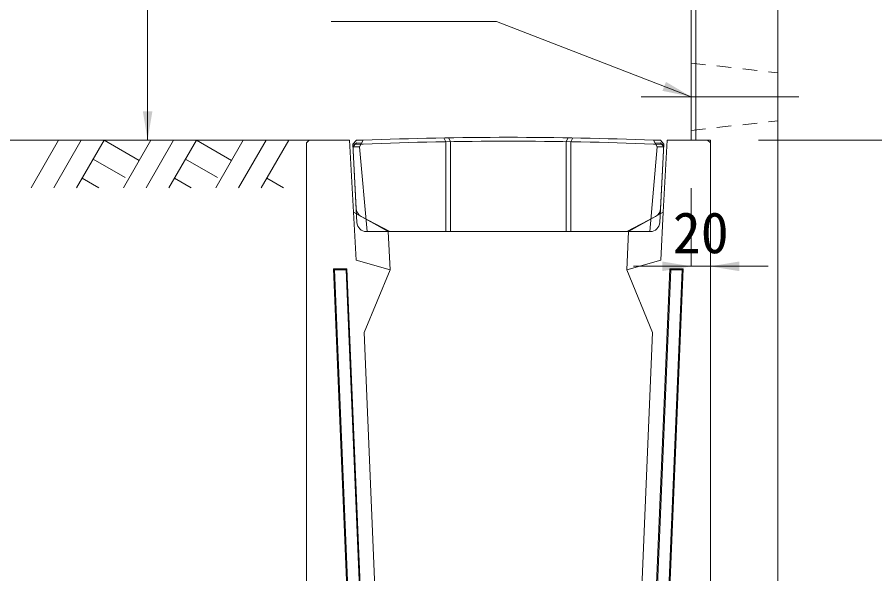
# Model space of a CAD drawing. Units: millimetres at full size; details may follow other scales. Extents: x 187207 to 255567, y 882048 to 905686.
# Drawn here: x 210449 to 211340, y 886919 to 887498 of the extents above; entities that cross this region are included whole.
import ezdxf
from ezdxf.enums import TextEntityAlignment as Align

# ---------------------------------------------------------------- set-up
doc = ezdxf.new("R2010")
doc.units = ezdxf.units.MM
doc.header["$LTSCALE"] = 20
for name, pattern in [('DASHED', [7.5, 6, -1.5]), ('USER1', [28.575, 19.05, -3.175, 3.175, -3.175]), ('USER2', [1.35, 0.75, -0.6])]:
    doc.linetypes.add(name, pattern=pattern)
for name, color, linetype, lineweight in [('0_2', 7, 'Continuous', 20), ('パネックス', 2, 'Continuous', 13), ('寸法線', 7, 'Continuous', 13), ('引出線', 4, 'Continuous', 13), ('箱型U字側溝', 2, 'Continuous', 9), ('ﾊｯﾁﾝｸﾞ', 7, 'Continuous', 5)]:
    doc.layers.add(name, color=color, linetype=linetype, lineweight=lineweight)
doc.styles.add('ＭＳ ゴシック', font='')
doc.styles.get('ＭＳ ゴシック').set_extended_font_data('MS Gothic')

# ---------------------------------------------------------------- blocks, each defined once
blk = doc.blocks.new('filled_arrow')
at = {"color": 0, "linetype": 'Continuous', "lineweight": -2}
blk.add_solid([(7.5, 1.25), (0, 0), (7.5, -1.25)], dxfattribs=at)

msp = doc.modelspace()

# ---------------------------------------------------------------- linework, layer by layer
at = {"layer": '0_2'}
msp.add_line((210752.37, 887370.37), (210352.37, 887370.37), dxfattribs=at)
at = {"layer": 'パネックス', "lineweight": 5}
msp.add_line((211154.37, 888270.37), (211154.37, 887370.37), dxfattribs=at)
at = {"layer": 'パネックス'}
for p, q in [((211239.37, 888270.37), (211239.37, 886490.37)), ((211149.37, 887370.37), (211149.37, 888265.37)), ((211169.37, 887370.37), (211149.37, 887370.37)), ((211169.37, 886490.37), (211169.37, 887370.37))]:
    msp.add_line(p, q, dxfattribs=at)
at = {"layer": 'パネックス', "linetype": 'USER2', "lineweight": 9}
for p, q in [((211149.37, 887450.37), (211239.37, 887440.37)), ((211149.37, 887380.37), (211239.37, 887390.37))]:
    msp.add_line(p, q, dxfattribs=at)
at = {"layer": '寸法線'}
for p, q in [((210584.37, 887370.37), (210584.37, 888270.37)), ((210702.37, 887370.37), (210584.37, 887370.37)), ((211219.37, 887370.37), (211534.7, 887370.37)), ((211149.37, 887320.37), (211149.37, 887239.07)), ((211169.37, 887320.37), (211169.37, 887239.07)), ((211229.37, 887239.07), (211089.37, 887239.07))]:
    msp.add_line(p, q, dxfattribs=at)
at = {"layer": '寸法線', "linetype": 'USER1'}
msp.add_line((211097.52, 887415.37), (211261.23, 887415.37), dxfattribs=at)
at = {"layer": '引出線'}
msp.add_lwpolyline([(211149.37, 887415.37), (210946.91, 887493.82), (210775.17, 887493.82)], dxfattribs=at)
at = {"layer": '箱型U字側溝'}
for p, q in [((210797.58, 887366.23), (210808.44, 887366.23)), ((211110.28, 887366.23), (211121.15, 887366.23)), ((210778.62, 887235.37), (210777.57, 887236.37)), ((210790.63, 887235.37), (210791.59, 887236.37)), ((210791.59, 887236.37), (210817.37, 886622.64)), ((211128.12, 887235.37), (211102.37, 886622.6)), ((211128.12, 887235.37), (211127.16, 887236.37)), ((211140.13, 887235.37), (211141.17, 887236.37))]:
    msp.add_line(p, q, dxfattribs=at)
at = {"layer": '箱型U字側溝', "lineweight": 18}
msp.add_line((210811.91, 887275.23), (211106.81, 887275.23), dxfattribs=at)
at = {"layer": '箱型U字側溝', "lineweight": 13}
msp.add_lwpolyline([(210832.36, 886623.27), (210809.37, 887170.37), (210836.37, 887235.37), (210834.37, 887275.37), (210798.37, 887295.37), (210794.37, 887370.37), (210752.37, 887370.37), (210749.37, 887367.37), (210749.37, 886510.37), (210769.37, 886490.37), (211149.37, 886490.37), (211169.37, 886510.37), (211169.37, 887367.37), (211166.37, 887370.37), (211124.37, 887370.37), (211120.37, 887295.37), (211084.37, 887275.37), (211082.37, 887235.37), (211109.37, 887170.37), (211086.39, 886623.27)], dxfattribs=at)
at = {"layer": '箱型U字側溝', "lineweight": 18}
for points in [[(210801.15, 887299.19), (210797.58, 887366.23), (210801.36, 887370.23)], [(210808.36, 887370.23), (210801.36, 887370.23), (210797.58, 887366.23), (210801.92, 887284.69)], [(211116.8, 887284.69), (211121.15, 887366.23), (211117.36, 887370.23), (211110.36, 887370.23)], [(211117.36, 887370.23), (211121.15, 887366.23), (211117.57, 887299.19)], [(211112.24, 887290.87), (211082.46, 887275.23), (210836.27, 887275.23), (210806.49, 887290.87)]]:
    msp.add_lwpolyline(points, dxfattribs=at)
at = {"layer": '箱型U字側溝', "color": 5, "linetype": 'DASHED'}
for points in [[(210812.43, 887275.23), (210804.58, 887363.23), (210808.36, 887370.23)], [(211106.3, 887275.23), (211114.15, 887363.23), (211110.36, 887370.23)]]:
    msp.add_lwpolyline(points, dxfattribs=at)
at = {"layer": '箱型U字側溝'}
for points in [[(210892.3, 887372.64), (210894.36, 887368.67), (210894.36, 887275.23)], [(210899.36, 887275.23), (210899.36, 887368.75), (210897.3, 887372.72)], [(211019.36, 887275.23), (211019.36, 887368.75), (211021.42, 887372.72)], [(211024.36, 887275.23), (211024.36, 887368.67), (211026.42, 887372.64)], [(210803.39, 886622.05), (210777.57, 887236.37), (210791.59, 887236.37)], [(210816.38, 886622.6), (210790.63, 887235.37), (210778.62, 887235.37), (210804.39, 886622.1)], [(211101.37, 886622.64), (211127.16, 887236.37), (211141.17, 887236.37), (211115.36, 886622.05)], [(211114.36, 886622.1), (211140.13, 887235.37), (211128.12, 887235.37)]]:
    msp.add_lwpolyline(points, dxfattribs=at)
at = {"layer": '箱型U字側溝', "color": 5}
for points in [[(210801.36, 887367.32), (210806.74, 887367.23), (210804.58, 887363.23), (210797.73, 887363.34)], [(211117.36, 887367.32), (211111.98, 887367.23), (211114.15, 887363.23), (211120.99, 887363.34)]]:
    msp.add_lwpolyline(points, close=True, dxfattribs=at)
at = {"layer": '箱型U字側溝', "linetype": 'DASHED', "lineweight": 13}
for points in [[(210836.37, 887235.37), (210801.04, 887245.37), (210798.37, 887295.37)], [(211082.37, 887235.37), (211117.71, 887245.37), (211120.37, 887295.37)]]:
    msp.add_lwpolyline(points, dxfattribs=at)
at = {"layer": '箱型U字側溝', "lineweight": 18}
for centre, radius, start, end in [((210959.36, 883571.56), 3801.67, 87.72365, 92.27635), ((210811.14, 887299.72), 10, 183.05288, 242.29297), ((211107.59, 887299.72), 10, 297.70703, 356.94712), ((210811.91, 887285.23), 10, 183.05288, 270), ((211106.81, 887285.23), 10, 270, 356.94712)]:
    msp.add_arc(centre, radius, start, end, dxfattribs=at)
at = {"layer": '箱型U字側溝'}
msp.add_arc((210959.36, 883571.56), 3797.67, 87.72245, 92.27755, dxfattribs=at)
at = {"layer": 'ﾊｯﾁﾝｸﾞ', "lineweight": 9}
for p, q in [((210491.81, 887370.37), (210463.17, 887320.75)), ((210515.44, 887370.37), (210486.79, 887320.75)), ((210539.06, 887370.37), (210510.41, 887320.75)), ((210539.06, 887370.37), (210575.63, 887349.26)), ((210587.81, 887370.37), (210559.17, 887320.75)), ((210611.44, 887370.37), (210582.79, 887320.75)), ((210635.06, 887370.37), (210606.41, 887320.75)), ((210635.06, 887370.37), (210671.62, 887349.26)), ((210683.81, 887370.37), (210655.16, 887320.75)), ((210707.43, 887370.37), (210678.79, 887320.75)), ((210731.06, 887370.37), (210702.41, 887320.75)), ((210527.64, 887350.59), (210561.05, 887331.3)), ((210623.63, 887350.59), (210657.05, 887331.3)), ((210516.21, 887330.8), (210533.63, 887320.75)), ((210612.21, 887330.8), (210629.63, 887320.75)), ((210708.21, 887330.8), (210725.63, 887320.75))]:
    msp.add_line(p, q, dxfattribs=at)

# ---------------------------------------------------------------- block references
at = {"layer": '寸法線', "xscale": 4, "yscale": 4}
for p, rotation in [((210584.37, 887370.37), 90), ((211149.37, 887239.07), 180)]:
    msp.add_blockref('filled_arrow', p, dxfattribs=dict(at, rotation=rotation))
msp.add_blockref('filled_arrow', (211169.37, 887239.07), dxfattribs=at)
at = {"layer": '引出線', "xscale": 4, "yscale": 4, "rotation": 158.8}
msp.add_blockref('filled_arrow', (211149.37, 887415.37), dxfattribs=at)

# ---------------------------------------------------------------- texts
at = {"layer": '寸法線', "style": 'ＭＳ ゴシック'}
msp.add_text('20', height=42.72, dxfattribs=at).set_placement((211159.37, 887274.07), align=Align.MIDDLE_CENTER)

doc.saveas('drawing.dxf')
